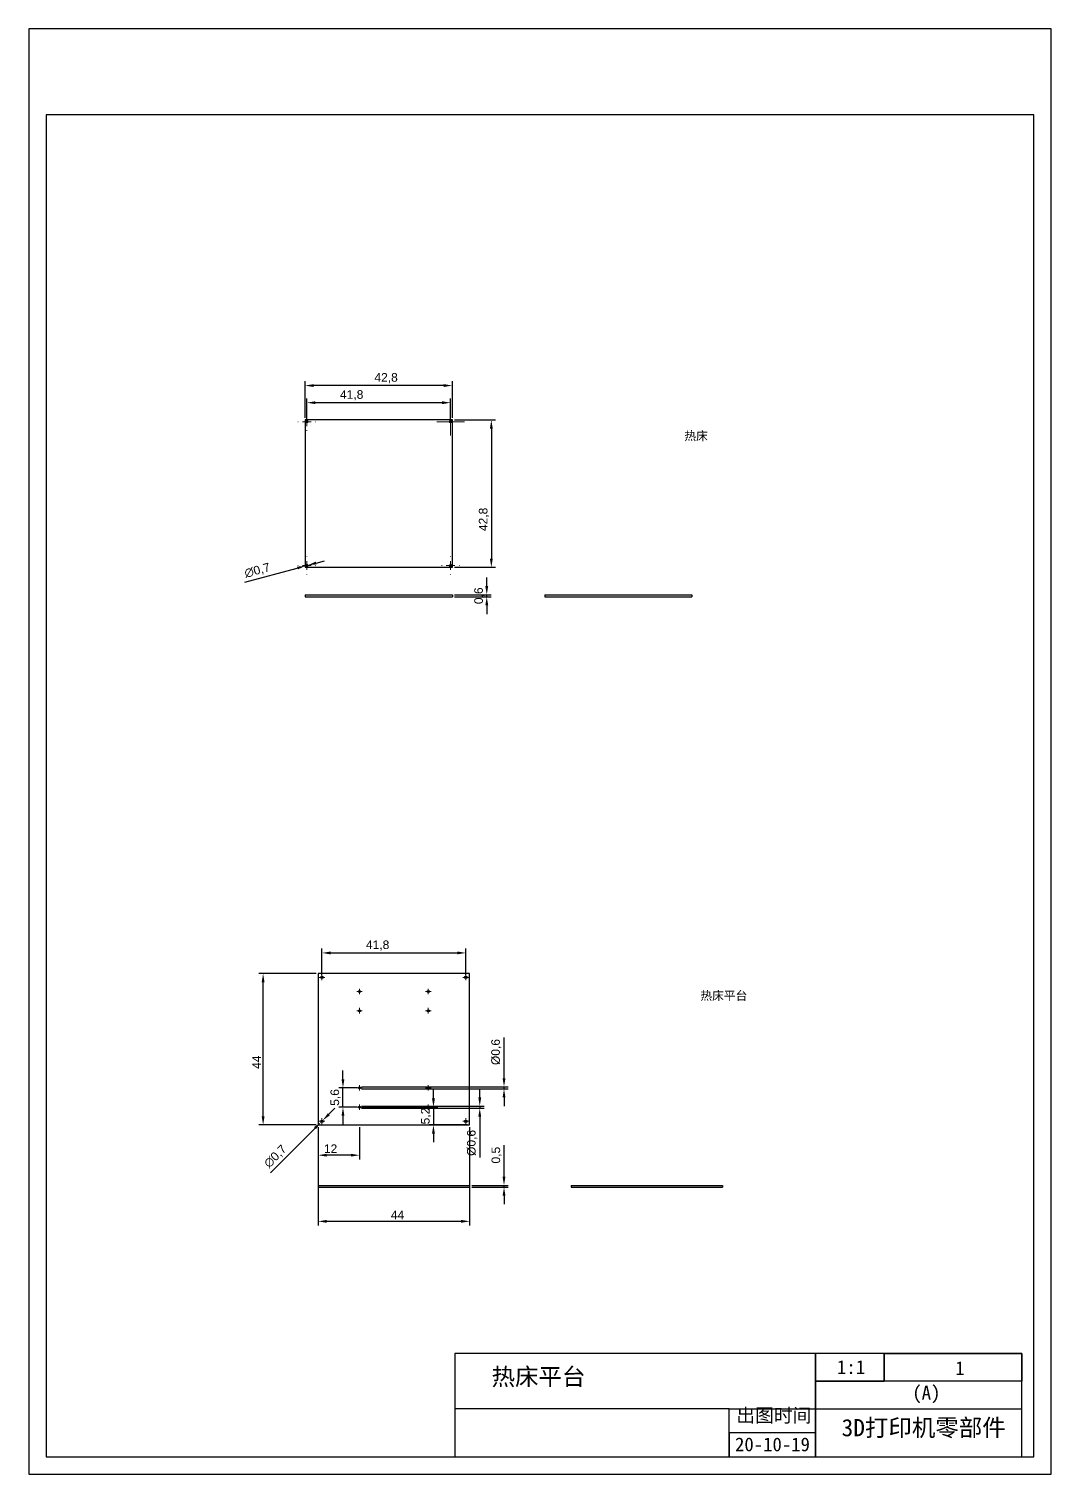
# Model space of a CAD drawing. Header units: millimetres. Extents: x -9 to 2385, y -1365 to 512.
# Drawn here: x 1450.8 to 1747.8, y 84.9 to 504.9 of the extents above; entities that cross this region are included whole.
import ezdxf

# ---------------------------------------------------------------- set-up
doc = ezdxf.new("R2010")
doc.units = ezdxf.units.MM
doc.styles.get("Standard").update_dxf_attribs({"font": 'arial.ttf'})
doc.dimstyles.new('ISO-25', dxfattribs={"dimtxt": 2.5, "dimasz": 2.5, "dimexe": 1.25, "dimexo": 0.625, "dimtad": 1, "dimtxsty": 'Standard', "dimcen": 2.5, "dimclrd": 1, "dimclre": 1, "dimclrt": 1, "dimadec": 0, "dimazin": 0, "dimtfac": 1, "dimtmove": 0, "dimatfit": 3, "dimfxl": 1, "dimtfillclr": 1, "dimarcsym": 0})

# ---------------------------------------------------------------- blocks, each defined once
blk = doc.blocks.new('*D166')
at = {"color": 1, "linetype": 'Continuous', "lineweight": -2, "transparency": 16777216}
for p, q in [((1583.84, 342.92), (1583.84, 345.42)), ((1574.47, 340.42), (1585.09, 340.42)), ((1583.84, 339.82), (1583.84, 340.42)), ((1574.47, 339.82), (1585.09, 339.82)), ((1583.84, 337.32), (1583.84, 334.82))]:
    blk.add_line(p, q, dxfattribs=at)
at = {"color": 1, "linetype": 'Continuous', "transparency": 16777216}
for points in [[(1583.42, 342.92), (1584.26, 342.92), (1583.84, 340.42)], [(1583.42, 337.32), (1584.26, 337.32), (1583.84, 339.82)]]:
    blk.add_solid(points, dxfattribs=at)
at = {"layer": 'Defpoints', "color": 0, "linetype": 'Continuous', "transparency": 16777216}
for p in [(1573.84, 340.42), (1583.84, 340.42), (1573.84, 339.82)]:
    blk.add_point(p, dxfattribs=at)
at = {"color": 1, "linetype": 'Continuous', "lineweight": 18, "transparency": 16777216, "insert": (1580.21, 340.12), "char_height": 2.5, "attachment_point": 2, "rotation": 90}
blk.add_mtext('0,6', dxfattribs=at)
blk = doc.blocks.new('*D167')
at = {"color": 1, "linetype": 'Continuous', "lineweight": -2, "transparency": 16777216}
for p, q in [((1531.04, 391.83), (1531.04, 402.46)), ((1571.34, 401.21), (1533.54, 401.21)), ((1573.84, 391.83), (1573.84, 402.46))]:
    blk.add_line(p, q, dxfattribs=at)
at = {"color": 1, "linetype": 'Continuous', "transparency": 16777216}
for points in [[(1533.54, 401.62), (1533.54, 400.79), (1531.04, 401.21)], [(1571.34, 401.62), (1571.34, 400.79), (1573.84, 401.21)]]:
    blk.add_solid(points, dxfattribs=at)
at = {"layer": 'Defpoints', "color": 0, "linetype": 'Continuous', "transparency": 16777216}
for p in [(1531.04, 401.21), (1531.04, 391.21), (1573.84, 391.21)]:
    blk.add_point(p, dxfattribs=at)
at = {"color": 1, "linetype": 'Continuous', "lineweight": 18, "transparency": 16777216, "insert": (1554.59, 404.83), "char_height": 2.5, "attachment_point": 2}
blk.add_mtext('42,8', dxfattribs=at)
blk = doc.blocks.new('*D168')
at = {"color": 1, "linetype": 'Continuous', "lineweight": -2, "transparency": 16777216}
for p, q in [((1574.47, 391.21), (1586.42, 391.21)), ((1585.17, 388.71), (1585.17, 350.91)), ((1574.47, 348.41), (1586.42, 348.41))]:
    blk.add_line(p, q, dxfattribs=at)
at = {"color": 1, "linetype": 'Continuous', "transparency": 16777216}
for points in [[(1584.75, 388.71), (1585.59, 388.71), (1585.17, 391.21)], [(1584.75, 350.91), (1585.59, 350.91), (1585.17, 348.41)]]:
    blk.add_solid(points, dxfattribs=at)
at = {"layer": 'Defpoints', "color": 0, "linetype": 'Continuous', "transparency": 16777216}
for p in [(1573.84, 391.21), (1573.84, 348.41), (1585.17, 348.41)]:
    blk.add_point(p, dxfattribs=at)
at = {"color": 1, "linetype": 'Continuous', "lineweight": 18, "transparency": 16777216, "insert": (1581.54, 362.31), "char_height": 2.5, "attachment_point": 2, "rotation": 90}
blk.add_mtext('42,8', dxfattribs=at)
blk = doc.blocks.new('*D169')
at = {"color": 1, "linetype": 'Continuous', "lineweight": -2, "transparency": 16777216}
for p, q in [((1531.54, 391.33), (1531.54, 397.48)), ((1570.84, 396.23), (1534.04, 396.23)), ((1573.34, 391.33), (1573.34, 397.48))]:
    blk.add_line(p, q, dxfattribs=at)
at = {"color": 1, "linetype": 'Continuous', "transparency": 16777216}
for points in [[(1534.04, 396.65), (1534.04, 395.81), (1531.54, 396.23)], [(1570.84, 396.65), (1570.84, 395.81), (1573.34, 396.23)]]:
    blk.add_solid(points, dxfattribs=at)
at = {"layer": 'Defpoints', "color": 0, "linetype": 'Continuous', "transparency": 16777216}
for p in [(1531.54, 396.23), (1531.54, 390.71), (1573.34, 390.71)]:
    blk.add_point(p, dxfattribs=at)
at = {"color": 1, "linetype": 'Continuous', "lineweight": 18, "transparency": 16777216, "insert": (1544.59, 399.86), "char_height": 2.5, "attachment_point": 2}
blk.add_mtext('41,8', dxfattribs=at)
blk = doc.blocks.new('*D170')
at = {"color": 1, "linetype": 'Continuous', "lineweight": -2, "transparency": 16777216}
for p, q in [((1531.88, 349), (1531.2, 348.81)), ((1534.29, 349.64), (1536.71, 350.29)), ((1513.52, 344.08), (1528.79, 348.17))]:
    blk.add_line(p, q, dxfattribs=at)
at = {"color": 1, "linetype": 'Continuous', "transparency": 16777216}
for points in [[(1528.68, 348.57), (1528.9, 347.76), (1531.2, 348.81)], [(1534.19, 350.05), (1534.4, 349.24), (1531.88, 349)]]:
    blk.add_solid(points, dxfattribs=at)
at = {"layer": 'Defpoints', "color": 0, "linetype": 'Continuous', "transparency": 16777216}
for p in [(1531.2, 348.81), (1531.88, 349)]:
    blk.add_point(p, dxfattribs=at)
at = {"color": 1, "linetype": 'Continuous', "lineweight": 18, "transparency": 16777216, "insert": (1513.16, 347.82), "char_height": 2.5, "attachment_point": 1, "rotation": 15}
blk.add_mtext('∅0,7', dxfattribs=at)
blk = doc.blocks.new('SW_CENTERMARKSYMBOL_4')
at = {"color": 0, "linetype": 'Continuous', "lineweight": 0}
for p, q in [((-2.5, 0), (-4, 0)), ((0, 0), (-2.5, 0)), ((0, 2.5), (0, 4)), ((0, 0), (0, 2.5)), ((0, 0), (0, -2.5)), ((0, 0), (2.5, 0)), ((2.5, 0), (4, 0)), ((0, -2.5), (0, -4))]:
    blk.add_line(p, q, dxfattribs=at)
blk = doc.blocks.new('SW_CENTERMARKSYMBOL_5')
at = {"color": 0, "linetype": 'Continuous', "lineweight": 0}
for p, q in [((-2.5, 0), (-2.625, 0)), ((0, 0), (-1.25, 0)), ((0, 2.5), (0, 2.625)), ((0, 0), (0, 1.25)), ((0, 0), (0, -1.25)), ((0, 0), (1.25, 0)), ((2.5, 0), (2.625, 0)), ((0, -2.5), (0, -2.625))]:
    blk.add_line(p, q, dxfattribs=at)
blk = doc.blocks.new('SW_CENTERMARKSYMBOL_6')
at = {"color": 0, "linetype": 'Continuous', "lineweight": 0}
for p, q in [((-2.5, 0), (-2.625, 0)), ((0, 0), (-1.25, 0)), ((0, 2.5), (0, 2.625)), ((0, 0), (0, 1.25)), ((0, 0), (0, -1.25)), ((0, 0), (1.25, 0)), ((2.5, 0), (2.625, 0)), ((0, -2.5), (0, -2.625))]:
    blk.add_line(p, q, dxfattribs=at)
blk = doc.blocks.new('SW_CENTERMARKSYMBOL_7')
at = {"color": 0, "linetype": 'Continuous', "lineweight": 0}
for p, q in [((-2.5, 0), (-2.625, 0)), ((0, 0), (-1.25, 0)), ((0, 2.5), (0, 2.625)), ((0, 0), (0, 1.25)), ((0, 0), (0, -1.25)), ((0, 0), (1.25, 0)), ((2.5, 0), (2.625, 0)), ((0, -2.5), (0, -2.625))]:
    blk.add_line(p, q, dxfattribs=at)
blk = doc.blocks.new('*D171')
at = {"color": 1, "linetype": 'Continuous', "lineweight": -2, "transparency": 16777216}
for p, q in [((1588.85, 171.26), (1588.85, 180.46)), ((1579.48, 168.76), (1590.1, 168.76)), ((1579.48, 168.26), (1590.1, 168.26)), ((1588.85, 168.26), (1588.85, 168.76)), ((1588.85, 165.76), (1588.85, 163.26))]:
    blk.add_line(p, q, dxfattribs=at)
at = {"color": 1, "linetype": 'Continuous', "transparency": 16777216}
for points in [[(1588.44, 171.26), (1589.27, 171.26), (1588.85, 168.76)], [(1588.44, 165.76), (1589.27, 165.76), (1588.85, 168.26)]]:
    blk.add_solid(points, dxfattribs=at)
at = {"layer": 'Defpoints', "color": 0, "linetype": 'Continuous', "transparency": 16777216}
for p in [(1578.85, 168.76), (1578.85, 168.26), (1588.85, 168.76)]:
    blk.add_point(p, dxfattribs=at)
at = {"color": 1, "linetype": 'Continuous', "lineweight": 18, "transparency": 16777216, "insert": (1585.22, 177.55), "char_height": 2.5, "attachment_point": 2, "rotation": 90}
blk.add_mtext('0,5', dxfattribs=at)
blk = doc.blocks.new('*D172')
at = {"color": 1, "linetype": 'Continuous', "lineweight": -2, "transparency": 16777216}
for p, q in [((1534.23, 230.32), (1517.6, 230.32)), ((1518.85, 188.82), (1518.85, 227.82)), ((1534.23, 186.32), (1517.6, 186.32))]:
    blk.add_line(p, q, dxfattribs=at)
at = {"color": 1, "linetype": 'Continuous', "transparency": 16777216}
for points in [[(1518.44, 227.82), (1519.27, 227.82), (1518.85, 230.32)], [(1518.44, 188.82), (1519.27, 188.82), (1518.85, 186.32)]]:
    blk.add_solid(points, dxfattribs=at)
at = {"layer": 'Defpoints', "color": 0, "linetype": 'Continuous', "transparency": 16777216}
for p in [(1518.85, 230.32), (1534.85, 230.32), (1534.85, 186.32)]:
    blk.add_point(p, dxfattribs=at)
at = {"color": 1, "linetype": 'Continuous', "lineweight": 18, "transparency": 16777216, "insert": (1515.73, 204.54), "char_height": 2.5, "attachment_point": 2, "rotation": 90}
blk.add_mtext('44', dxfattribs=at)
blk = doc.blocks.new('*D173')
at = {"color": 1, "linetype": 'Continuous', "lineweight": -2, "transparency": 16777216}
for p, q in [((1534.85, 185.69), (1534.85, 157.07)), ((1578.85, 185.69), (1578.85, 157.07)), ((1537.35, 158.32), (1576.35, 158.32))]:
    blk.add_line(p, q, dxfattribs=at)
at = {"color": 1, "linetype": 'Continuous', "transparency": 16777216}
for points in [[(1537.35, 158.73), (1537.35, 157.9), (1534.85, 158.32)], [(1576.35, 158.73), (1576.35, 157.9), (1578.85, 158.32)]]:
    blk.add_solid(points, dxfattribs=at)
at = {"layer": 'Defpoints', "color": 0, "linetype": 'Continuous', "transparency": 16777216}
for p in [(1534.85, 186.32), (1578.85, 186.32), (1578.85, 158.32)]:
    blk.add_point(p, dxfattribs=at)
at = {"color": 1, "linetype": 'Continuous', "lineweight": 18, "transparency": 16777216, "insert": (1557.92, 161.44), "char_height": 2.5, "attachment_point": 2}
blk.add_mtext('44', dxfattribs=at)
blk = doc.blocks.new('*D174')
at = {"color": 1, "linetype": 'Continuous', "lineweight": -2, "transparency": 16777216}
for p, q in [((1535.95, 229.84), (1535.95, 237.57)), ((1538.45, 236.32), (1575.25, 236.32)), ((1577.75, 229.84), (1577.75, 237.57))]:
    blk.add_line(p, q, dxfattribs=at)
at = {"color": 1, "linetype": 'Continuous', "transparency": 16777216}
for points in [[(1538.45, 236.74), (1538.45, 235.91), (1535.95, 236.32)], [(1575.25, 236.74), (1575.25, 235.91), (1577.75, 236.32)]]:
    blk.add_solid(points, dxfattribs=at)
at = {"layer": 'Defpoints', "color": 0, "linetype": 'Continuous', "transparency": 16777216}
for p in [(1577.75, 236.32), (1535.95, 229.22), (1577.75, 229.22)]:
    blk.add_point(p, dxfattribs=at)
at = {"color": 1, "linetype": 'Continuous', "lineweight": 18, "transparency": 16777216, "insert": (1552.13, 239.95), "char_height": 2.5, "attachment_point": 2}
blk.add_mtext('41,8', dxfattribs=at)
blk = doc.blocks.new('*D175')
at = {"color": 1, "linetype": 'Continuous', "lineweight": -2, "transparency": 16777216}
for p, q in [((1537.97, 189.43), (1539.74, 191.2)), ((1520.97, 172.43), (1533.94, 185.4)), ((1536.2, 187.67), (1535.71, 187.17))]:
    blk.add_line(p, q, dxfattribs=at)
at = {"color": 1, "linetype": 'Continuous', "transparency": 16777216}
for points in [[(1537.67, 189.73), (1538.26, 189.14), (1536.2, 187.67)], [(1533.64, 185.7), (1534.23, 185.11), (1535.71, 187.17)]]:
    blk.add_solid(points, dxfattribs=at)
at = {"layer": 'Defpoints', "color": 0, "linetype": 'Continuous', "transparency": 16777216}
for p in [(1535.71, 187.17), (1536.2, 187.67)]:
    blk.add_point(p, dxfattribs=at)
at = {"color": 1, "linetype": 'Continuous', "lineweight": 18, "transparency": 16777216, "insert": (1518.78, 175.49), "char_height": 2.5, "attachment_point": 1, "rotation": 45}
blk.add_mtext('∅0,7', dxfattribs=at)
blk = doc.blocks.new('*D176')
at = {"color": 1, "linetype": 'Continuous', "lineweight": -2, "transparency": 16777216}
for p, q in [((1581.8, 194.32), (1581.8, 196.82)), ((1547.48, 191.82), (1583.05, 191.82)), ((1547.48, 191.22), (1583.05, 191.22)), ((1581.8, 191.82), (1581.8, 191.22)), ((1581.8, 188.72), (1581.8, 176.85))]:
    blk.add_line(p, q, dxfattribs=at)
at = {"color": 1, "linetype": 'Continuous', "transparency": 16777216}
for points in [[(1581.39, 194.32), (1582.22, 194.32), (1581.8, 191.82)], [(1581.39, 188.72), (1582.22, 188.72), (1581.8, 191.22)]]:
    blk.add_solid(points, dxfattribs=at)
at = {"layer": 'Defpoints', "color": 0, "linetype": 'Continuous', "transparency": 16777216}
for p in [(1546.85, 191.82), (1546.85, 191.22), (1581.8, 191.22)]:
    blk.add_point(p, dxfattribs=at)
at = {"color": 1, "linetype": 'Continuous', "lineweight": 18, "transparency": 16777216, "insert": (1578.09, 181.11), "char_height": 2.5, "attachment_point": 2, "rotation": 90}
blk.add_mtext('%%c0,6', dxfattribs=at)
blk = doc.blocks.new('*D177')
at = {"color": 1, "linetype": 'Continuous', "lineweight": -2, "transparency": 16777216}
for p, q in [((1588.85, 199.92), (1588.85, 211.78)), ((1547.48, 197.42), (1590.1, 197.42)), ((1588.85, 196.82), (1588.85, 197.42)), ((1547.48, 196.82), (1590.1, 196.82)), ((1588.85, 194.32), (1588.85, 191.82))]:
    blk.add_line(p, q, dxfattribs=at)
at = {"color": 1, "linetype": 'Continuous', "transparency": 16777216}
for points in [[(1588.44, 199.92), (1589.27, 199.92), (1588.85, 197.42)], [(1588.44, 194.32), (1589.27, 194.32), (1588.85, 196.82)]]:
    blk.add_solid(points, dxfattribs=at)
at = {"layer": 'Defpoints', "color": 0, "linetype": 'Continuous', "transparency": 16777216}
for p in [(1546.85, 197.42), (1546.85, 196.82), (1588.85, 196.82)]:
    blk.add_point(p, dxfattribs=at)
at = {"color": 1, "linetype": 'Continuous', "lineweight": 18, "transparency": 16777216, "insert": (1585.14, 207.52), "char_height": 2.5, "attachment_point": 2, "rotation": 90}
blk.add_mtext('%%c0,6', dxfattribs=at)
blk = doc.blocks.new('*D178')
at = {"color": 1, "linetype": 'Continuous', "lineweight": -2, "transparency": 16777216}
for p, q in [((1542.06, 199.62), (1542.06, 202.12)), ((1546.23, 197.12), (1540.81, 197.12)), ((1542.06, 191.52), (1542.06, 197.12)), ((1546.23, 191.52), (1540.81, 191.52)), ((1542.06, 189.02), (1542.06, 186.52))]:
    blk.add_line(p, q, dxfattribs=at)
at = {"color": 1, "linetype": 'Continuous', "transparency": 16777216}
for points in [[(1541.65, 199.62), (1542.48, 199.62), (1542.06, 197.12)], [(1541.65, 189.02), (1542.48, 189.02), (1542.06, 191.52)]]:
    blk.add_solid(points, dxfattribs=at)
at = {"layer": 'Defpoints', "color": 0, "linetype": 'Continuous', "transparency": 16777216}
for p in [(1542.06, 197.12), (1546.85, 197.12), (1546.85, 191.52)]:
    blk.add_point(p, dxfattribs=at)
at = {"color": 1, "linetype": 'Continuous', "lineweight": 18, "transparency": 16777216, "insert": (1538.43, 194.32), "char_height": 2.5, "attachment_point": 2, "rotation": 90}
blk.add_mtext('5,6', dxfattribs=at)
blk = doc.blocks.new('*D179')
at = {"color": 1, "linetype": 'Continuous', "lineweight": -2, "transparency": 16777216}
for p, q in [((1568.35, 194.02), (1568.35, 196.52)), ((1547.48, 191.52), (1569.6, 191.52)), ((1568.35, 191.52), (1568.35, 186.32)), ((1578.23, 186.32), (1567.1, 186.32)), ((1568.35, 183.82), (1568.35, 181.32))]:
    blk.add_line(p, q, dxfattribs=at)
at = {"color": 1, "linetype": 'Continuous', "transparency": 16777216}
for points in [[(1567.93, 194.02), (1568.77, 194.02), (1568.35, 191.52)], [(1567.93, 183.82), (1568.77, 183.82), (1568.35, 186.32)]]:
    blk.add_solid(points, dxfattribs=at)
at = {"layer": 'Defpoints', "color": 0, "linetype": 'Continuous', "transparency": 16777216}
for p in [(1546.85, 191.52), (1568.35, 186.32), (1578.85, 186.32)]:
    blk.add_point(p, dxfattribs=at)
at = {"color": 1, "linetype": 'Continuous', "lineweight": 18, "transparency": 16777216, "insert": (1564.72, 188.92), "char_height": 2.5, "attachment_point": 2, "rotation": 90}
blk.add_mtext('5,2', dxfattribs=at)
blk = doc.blocks.new('*D180')
at = {"color": 1, "linetype": 'Continuous', "lineweight": -2, "transparency": 16777216}
for p, q in [((1534.85, 185.69), (1534.85, 176.29)), ((1546.85, 185.69), (1546.85, 176.29)), ((1544.35, 177.54), (1537.35, 177.54))]:
    blk.add_line(p, q, dxfattribs=at)
at = {"color": 1, "linetype": 'Continuous', "transparency": 16777216}
for points in [[(1537.35, 177.96), (1537.35, 177.13), (1534.85, 177.54)], [(1544.35, 177.96), (1544.35, 177.13), (1546.85, 177.54)]]:
    blk.add_solid(points, dxfattribs=at)
at = {"layer": 'Defpoints', "color": 0, "linetype": 'Continuous', "transparency": 16777216}
for p in [(1534.85, 186.32), (1546.85, 186.32), (1534.85, 177.54)]:
    blk.add_point(p, dxfattribs=at)
at = {"color": 1, "linetype": 'Continuous', "lineweight": 18, "transparency": 16777216, "insert": (1538.47, 180.68), "char_height": 2.5, "attachment_point": 2}
blk.add_mtext('12', dxfattribs=at)
blk = doc.blocks.new('SW_CENTERMARKSYMBOL_8')
at = {"color": 0, "linetype": 'Continuous', "lineweight": 0}
for p, q in [((-0.5, 0), (-0.85, 0)), ((0, 0), (-0.5, 0)), ((0, 0.5), (0, 0.85)), ((0, 0), (0, 0.5)), ((0, 0), (0, -0.5)), ((0, 0), (0.5, 0)), ((0.5, 0), (0.85, 0)), ((0, -0.5), (0, -0.85))]:
    blk.add_line(p, q, dxfattribs=at)
blk = doc.blocks.new('SW_CENTERMARKSYMBOL_9')
at = {"color": 0, "linetype": 'Continuous', "lineweight": 0}
for p, q in [((-0.5, 0), (-0.85, 0)), ((0, 0), (-0.5, 0)), ((0, 0.5), (0, 0.85)), ((0, 0), (0, 0.5)), ((0, 0), (0, -0.5)), ((0, 0), (0.5, 0)), ((0.5, 0), (0.85, 0)), ((0, -0.5), (0, -0.85))]:
    blk.add_line(p, q, dxfattribs=at)
blk = doc.blocks.new('SW_CENTERMARKSYMBOL_10')
at = {"color": 0, "linetype": 'Continuous', "lineweight": 0}
for p, q in [((-0.5, 0), (-0.85, 0)), ((0, 0), (-0.5, 0)), ((0, 0.5), (0, 0.85)), ((0, 0), (0, 0.5)), ((0, 0), (0, -0.5)), ((0, 0), (0.5, 0)), ((0.5, 0), (0.85, 0)), ((0, -0.5), (0, -0.85))]:
    blk.add_line(p, q, dxfattribs=at)
blk = doc.blocks.new('SW_CENTERMARKSYMBOL_11')
at = {"color": 0, "linetype": 'Continuous', "lineweight": 0}
for p, q in [((-0.5, 0), (-0.85, 0)), ((0, 0), (-0.5, 0)), ((0, 0.5), (0, 0.85)), ((0, 0), (0, 0.5)), ((0, 0), (0, -0.5)), ((0, 0), (0.5, 0)), ((0.5, 0), (0.85, 0)), ((0, -0.5), (0, -0.85))]:
    blk.add_line(p, q, dxfattribs=at)
blk = doc.blocks.new('SW_CENTERMARKSYMBOL_12')
at = {"color": 0, "linetype": 'Continuous', "lineweight": 0}
for p, q in [((-0.5, 0), (-0.8, 0)), ((0, 0), (-0.5, 0)), ((0, 0.5), (0, 0.8)), ((0, 0), (0, 0.5)), ((0, 0), (0, -0.5)), ((0, 0), (0.5, 0)), ((0.5, 0), (0.8, 0)), ((0, -0.5), (0, -0.8))]:
    blk.add_line(p, q, dxfattribs=at)
blk = doc.blocks.new('SW_CENTERMARKSYMBOL_13')
at = {"color": 0, "linetype": 'Continuous', "lineweight": 0}
for p, q in [((-0.5, 0), (-0.8, 0)), ((0, 0), (-0.5, 0)), ((0, 0.5), (0, 0.8)), ((0, 0), (0, 0.5)), ((0, 0), (0, -0.5)), ((0, 0), (0.5, 0)), ((0.5, 0), (0.8, 0)), ((0, -0.5), (0, -0.8))]:
    blk.add_line(p, q, dxfattribs=at)
blk = doc.blocks.new('SW_CENTERMARKSYMBOL_14')
at = {"color": 0, "linetype": 'Continuous', "lineweight": 0}
for p, q in [((-0.5, 0), (-0.8, 0)), ((0, 0), (-0.5, 0)), ((0, 0.5), (0, 0.8)), ((0, 0), (0, 0.5)), ((0, 0), (0, -0.5)), ((0, 0), (0.5, 0)), ((0.5, 0), (0.8, 0)), ((0, -0.5), (0, -0.8))]:
    blk.add_line(p, q, dxfattribs=at)
blk = doc.blocks.new('SW_CENTERMARKSYMBOL_15')
at = {"color": 0, "linetype": 'Continuous', "lineweight": 0}
for p, q in [((-0.5, 0), (-0.8, 0)), ((0, 0), (-0.5, 0)), ((0, 0.5), (0, 0.8)), ((0, 0), (0, 0.5)), ((0, 0), (0, -0.5)), ((0, 0), (0.5, 0)), ((0.5, 0), (0.8, 0)), ((0, -0.5), (0, -0.8))]:
    blk.add_line(p, q, dxfattribs=at)
blk = doc.blocks.new('SW_CENTERMARKSYMBOL_16')
at = {"color": 0, "linetype": 'Continuous', "lineweight": 0}
for p, q in [((-0.5, 0), (-0.8, 0)), ((0, 0), (-0.5, 0)), ((0, 0.5), (0, 0.8)), ((0, 0), (0, 0.5)), ((0, 0), (0, -0.5)), ((0, 0), (0.5, 0)), ((0.5, 0), (0.8, 0)), ((0, -0.5), (0, -0.8))]:
    blk.add_line(p, q, dxfattribs=at)
blk = doc.blocks.new('SW_CENTERMARKSYMBOL_17')
at = {"color": 0, "linetype": 'Continuous', "lineweight": 0}
for p, q in [((-0.5, 0), (-0.8, 0)), ((0, 0), (-0.5, 0)), ((0, 0.5), (0, 0.8)), ((0, 0), (0, 0.5)), ((0, 0), (0, -0.5)), ((0, 0), (0.5, 0)), ((0.5, 0), (0.8, 0)), ((0, -0.5), (0, -0.8))]:
    blk.add_line(p, q, dxfattribs=at)
blk = doc.blocks.new('SW_CENTERMARKSYMBOL_18')
at = {"color": 0, "linetype": 'Continuous', "lineweight": 0}
for p, q in [((-0.5, 0), (-0.8, 0)), ((0, 0), (-0.5, 0)), ((0, 0.5), (0, 0.8)), ((0, 0), (0, 0.5)), ((0, 0), (0, -0.5)), ((0, 0), (0.5, 0)), ((0.5, 0), (0.8, 0)), ((0, -0.5), (0, -0.8))]:
    blk.add_line(p, q, dxfattribs=at)
blk = doc.blocks.new('SW_CENTERMARKSYMBOL_19')
at = {"color": 0, "linetype": 'Continuous', "lineweight": 0}
for p, q in [((-0.5, 0), (-0.8, 0)), ((0, 0), (-0.5, 0)), ((0, 0.5), (0, 0.8)), ((0, 0), (0, 0.5)), ((0, 0), (0, -0.5)), ((0, 0), (0.5, 0)), ((0.5, 0), (0.8, 0)), ((0, -0.5), (0, -0.8))]:
    blk.add_line(p, q, dxfattribs=at)

msp = doc.modelspace()

# ---------------------------------------------------------------- linework, layer by layer
at = {"color": 7, "linetype": 'Continuous', "lineweight": 25}
for p, q in [((1531.0413, 391.2051), (1531.0413, 348.4051)), ((1573.8413, 391.2051), (1531.0413, 391.2051)), ((1573.8413, 348.4051), (1573.8413, 391.2051)), ((1531.0413, 348.4051), (1573.8413, 348.4051)), ((1531.0413, 340.4222), (1531.0413, 339.8222)), ((1531.0413, 340.4222), (1573.8413, 340.4222)), ((1573.8413, 340.4222), (1573.8413, 339.8222)), ((1600.667, 340.4222), (1600.667, 339.8222)), ((1600.667, 340.4222), (1643.467, 340.4222)), ((1643.467, 340.4222), (1643.467, 339.8222)), ((1531.0413, 339.8222), (1573.8413, 339.8222)), ((1600.667, 339.8222), (1643.467, 339.8222)), ((1578.8543, 230.3176), (1534.8543, 230.3176)), ((1534.8543, 230.3176), (1534.8543, 186.3176)), ((1578.8543, 186.3176), (1578.8543, 230.3176)), ((1534.8543, 186.3176), (1578.8543, 186.3176)), ((1534.8543, 168.7574), (1534.8543, 168.2574)), ((1534.8543, 168.7574), (1578.8543, 168.7574)), ((1534.8543, 168.2574), (1578.8543, 168.2574)), ((1578.8543, 168.7574), (1578.8543, 168.2574)), ((1608.3543, 168.7574), (1608.3543, 168.2574)), ((1608.3543, 168.7574), (1652.3543, 168.7574)), ((1608.3543, 168.2574), (1652.3543, 168.2574)), ((1652.3543, 168.7574), (1652.3543, 168.2574))]:
    msp.add_line(p, q, dxfattribs=at)
for p, q in [((1574.5765, 119.8608, 420), (1574.5765, 89.8608, 420)), ((1599.3082, 119.8608, 420), (1574.5765, 119.8608, 420)), ((1699.3082, 119.8608, 420), (1599.3082, 119.8608, 420)), ((1679.3082, 89.8608, 420), (1679.3082, 119.8608, 420)), ((1679.3082, 119.8608, 420), (1679.3082, 111.8608, 420)), ((1699.3082, 111.8608, 420), (1699.3082, 119.8608, 420)), ((1699.3082, 111.8608, 420), (1699.3082, 119.8608, 420)), ((1699.3082, 119.8608, 420), (1739.3082, 119.8608, 420)), ((1739.3082, 119.8608, 420), (1699.3082, 119.8608, 420)), ((1699.3082, 119.8608, 420), (1699.3082, 111.8608, 420)), ((1739.3082, 89.8608, 420), (1739.3082, 119.8608, 420)), ((1739.3082, 119.8608, 420), (1739.3082, 111.8608, 420)), ((1679.3082, 111.8608, 420), (1699.3082, 111.8608, 420)), ((1699.3082, 111.8608, 420), (1679.3082, 111.8608, 420)), ((1679.3082, 111.8608, 420), (1679.3082, 89.8608, 420)), ((1739.3082, 111.8608, 420), (1699.3082, 111.8608, 420)), ((1654.3082, 103.8608, 420), (1574.5765, 103.8608, 420)), ((1654.3082, 89.8608, 420), (1654.3082, 103.8608, 420)), ((1654.3082, 103.8608, 420), (1679.3082, 103.8608, 420)), ((1679.3082, 89.8608, 420), (1679.3082, 103.8608, 420)), ((1679.3082, 103.8608, 420), (1739.3082, 103.8608, 420)), ((1679.3082, 96.8608, 420), (1654.3082, 96.8608, 420)), ((1654.3082, 96.8608, 420), (1654.3082, 89.8608, 420)), ((1599.3082, 89.8608, 420), (1614.3082, 89.8608, 420)), ((1614.3082, 89.8608, 420), (1654.3082, 89.8608, 420)), ((1654.3082, 89.8608, 420), (1679.3082, 89.8608, 420))]:
    msp.add_line(p, q)
for points in [[(1450.8082, 504.8608), (1450.8082, 84.8608), (1747.8082, 84.8608), (1747.8082, 504.8608)], [(1455.8082, 479.8608), (1455.8082, 89.8608), (1742.8082, 89.8608), (1742.8082, 479.8608)]]:
    msp.add_lwpolyline(points, close=True)
for centre, radius in [((1531.5413, 390.7051), 0.35), ((1573.3413, 390.7051), 0.35), ((1531.5413, 348.9051), 0.35), ((1573.3413, 348.9051), 0.35), ((1535.9543, 229.2176), 0.35), ((1577.7543, 229.2176), 0.35), ((1546.8543, 225.1176), 0.3), ((1566.8543, 225.1176), 0.3), ((1546.8543, 219.5176), 0.3), ((1566.8543, 219.5176), 0.3), ((1546.8543, 197.1176), 0.3), ((1566.8543, 197.1176), 0.3), ((1546.8543, 191.5176), 0.3), ((1566.8543, 191.5176), 0.3), ((1535.9543, 187.4176), 0.35), ((1577.7543, 187.4176), 0.35)]:
    msp.add_circle(centre, radius, dxfattribs=at)

# ---------------------------------------------------------------- block references
at = {"color": 7, "linetype": 'Continuous', "lineweight": 0}
for name, p in [('SW_CENTERMARKSYMBOL_7', (1531.5413, 390.7051)), ('SW_CENTERMARKSYMBOL_4', (1573.3413, 390.7051)), ('SW_CENTERMARKSYMBOL_6', (1531.5413, 348.9051)), ('SW_CENTERMARKSYMBOL_5', (1573.3413, 348.9051)), ('SW_CENTERMARKSYMBOL_11', (1535.9543, 229.2176)), ('SW_CENTERMARKSYMBOL_10', (1577.7543, 229.2176)), ('SW_CENTERMARKSYMBOL_17', (1546.8543, 225.1176)), ('SW_CENTERMARKSYMBOL_16', (1566.8543, 225.1176)), ('SW_CENTERMARKSYMBOL_18', (1546.8543, 219.5176)), ('SW_CENTERMARKSYMBOL_15', (1566.8543, 219.5176)), ('SW_CENTERMARKSYMBOL_19', (1546.8543, 197.1176)), ('SW_CENTERMARKSYMBOL_14', (1566.8543, 197.1176)), ('SW_CENTERMARKSYMBOL_12', (1546.8543, 191.5176)), ('SW_CENTERMARKSYMBOL_13', (1566.8543, 191.5176)), ('SW_CENTERMARKSYMBOL_8', (1535.9543, 187.4176)), ('SW_CENTERMARKSYMBOL_9', (1577.7543, 187.4176))]:
    msp.add_blockref(name, p, dxfattribs=at)

# ---------------------------------------------------------------- texts
at = {"char_height": 2.5, "attachment_point": 1}
for s, insert in [('{\\fSimSun|b0|i0|c134|p2;热床}', (1641.2543, 387.805)), ('{\\fSimSun|b0|i0|c134|p2;热床平台}', (1645.9046, 225.142))]:
    msp.add_mtext_dynamic_manual_height_columns(s, width=39.865692, gutter_width=12.5, heights=[0], dxfattribs=dict(at, insert=insert))
at = {"insert": (1685.6011, 117.9575, 420), "char_height": 4, "width": 9.189944, "attachment_point": 1}
msp.add_mtext('{\\fSimSun|b0|i0|c134|p2;1:1}', dxfattribs=at)
at = {"attachment_point": 1}
for s, insert, char_height in [('{\\fSimSun|b0|i0|c134|p2;热床平台}', (1585.2356, 115.6708, 620.1756), 5), ('{\\fSimSun|b0|i0|c134|p2;1}', (1719.9823, 117.6568, 420), 4), ('{\\fSimSun|b0|i0|c134|p2;(A)}', (1707.4833, 110.5256, 420), 4), ('{\\fSimSun|b0|i0|c134|p2;出图时间}', (1656.3458, 103.9163, 1260), 4), ('{\\fSimSun|b0|i0|c0|p2;3D\\fSimSun|b0|i0|c134|p2;打印机零部件}', (1686.9168, 100.8577), 5), ('{\\fSimSun|b0|i0|c134|p2;20-10-19}', (1655.973, 95.4961), 4)]:
    msp.add_mtext(s, dxfattribs=dict(at, insert=insert, char_height=char_height))

# ---------------------------------------------------------------- dimensions: what is measured, and where the dimension line sits
at = {"color": 7, "linetype": 'Continuous', "lineweight": 18}
for base, p1, p2, picture, middle in [((1531.0413, 401.2051), (1573.8413, 391.2051), (1531.0413, 391.2051), '*D167', (1554.5886, 401.2051)), ((1531.5413, 396.2299), (1573.3413, 390.7051), (1531.5413, 390.7051), '*D169', (1544.5918, 396.2299)), ((1577.7543, 236.3219), (1535.9543, 229.2176), (1577.7543, 229.2176), '*D174', (1552.1292, 236.3219)), ((1578.8543, 158.3176), (1534.8543, 186.3176), (1578.8543, 186.3176), '*D173', (1557.9222, 158.3176)), ((1534.8543, 177.5426), (1546.8543, 186.3176), (1534.8543, 186.3176), '*D180', (1538.4716, 177.5426))]:
    dim = msp.add_linear_dim(base=base, p1=p1, p2=p2, dimstyle='ISO-25', dxfattribs=at)
    dim.commit()
    dim.dimension.update_dxf_attribs({"geometry": picture, "text_midpoint": middle, "dimtype": 160})
for base, p1, p2, picture, middle in [((1585.1707, 348.4051), (1573.8413, 391.2051), (1573.8413, 348.4051), '*D168', (1585.1707, 362.306)), ((1583.8413, 340.4222), (1573.8413, 339.8222), (1573.8413, 340.4222), '*D166', (1583.8413, 340.1222)), ((1518.8543, 230.3176), (1534.8543, 186.3176), (1534.8543, 230.3176), '*D172', (1518.8543, 204.5357)), ((1542.0632, 197.1176), (1546.8543, 191.5176), (1546.8543, 197.1176), '*D178', (1542.0632, 194.3176)), ((1568.3491, 186.3176), (1546.8543, 191.5176), (1578.8543, 186.3176), '*D179', (1568.3491, 188.9176)), ((1588.8543, 168.7574), (1578.8543, 168.2574), (1578.8543, 168.7574), '*D171', (1588.8543, 177.5489))]:
    dim = msp.add_linear_dim(base=base, p1=p1, p2=p2, angle=90, dimstyle='ISO-25', dxfattribs=at)
    dim.commit()
    dim.dimension.update_dxf_attribs({"geometry": picture, "text_midpoint": middle, "dimtype": 160})
for p1, p2, picture, middle in [((1531.8794, 348.9957), (1531.2032, 348.8145), '*D170', (1517.6328, 345.1783)), ((1536.2018, 187.665), (1535.7068, 187.1701), '*D175', (1523.978, 175.4412))]:
    dim = msp.add_diameter_dim_2p(p1=p1, p2=p2, dimstyle='ISO-25', dxfattribs=at)
    dim.commit()
    dim.dimension.update_dxf_attribs({"geometry": picture, "text_midpoint": middle, "dimtype": 163})
for base, p1, p2, picture, middle in [((1588.8543, 196.8176), (1546.8543, 197.4176), (1546.8543, 196.8176), '*D177', (1588.8543, 207.5216)), ((1581.8044, 191.2176), (1546.8543, 191.8176), (1546.8543, 191.2176), '*D176', (1581.8044, 181.1136))]:
    dim = msp.add_linear_dim(base=base, p1=p1, p2=p2, angle=90, text='%%c<>', dimstyle='ISO-25', dxfattribs=at)
    dim.commit()
    dim.dimension.update_dxf_attribs({"geometry": picture, "text_midpoint": middle, "dimtype": 160})

doc.saveas('drawing.dxf')
